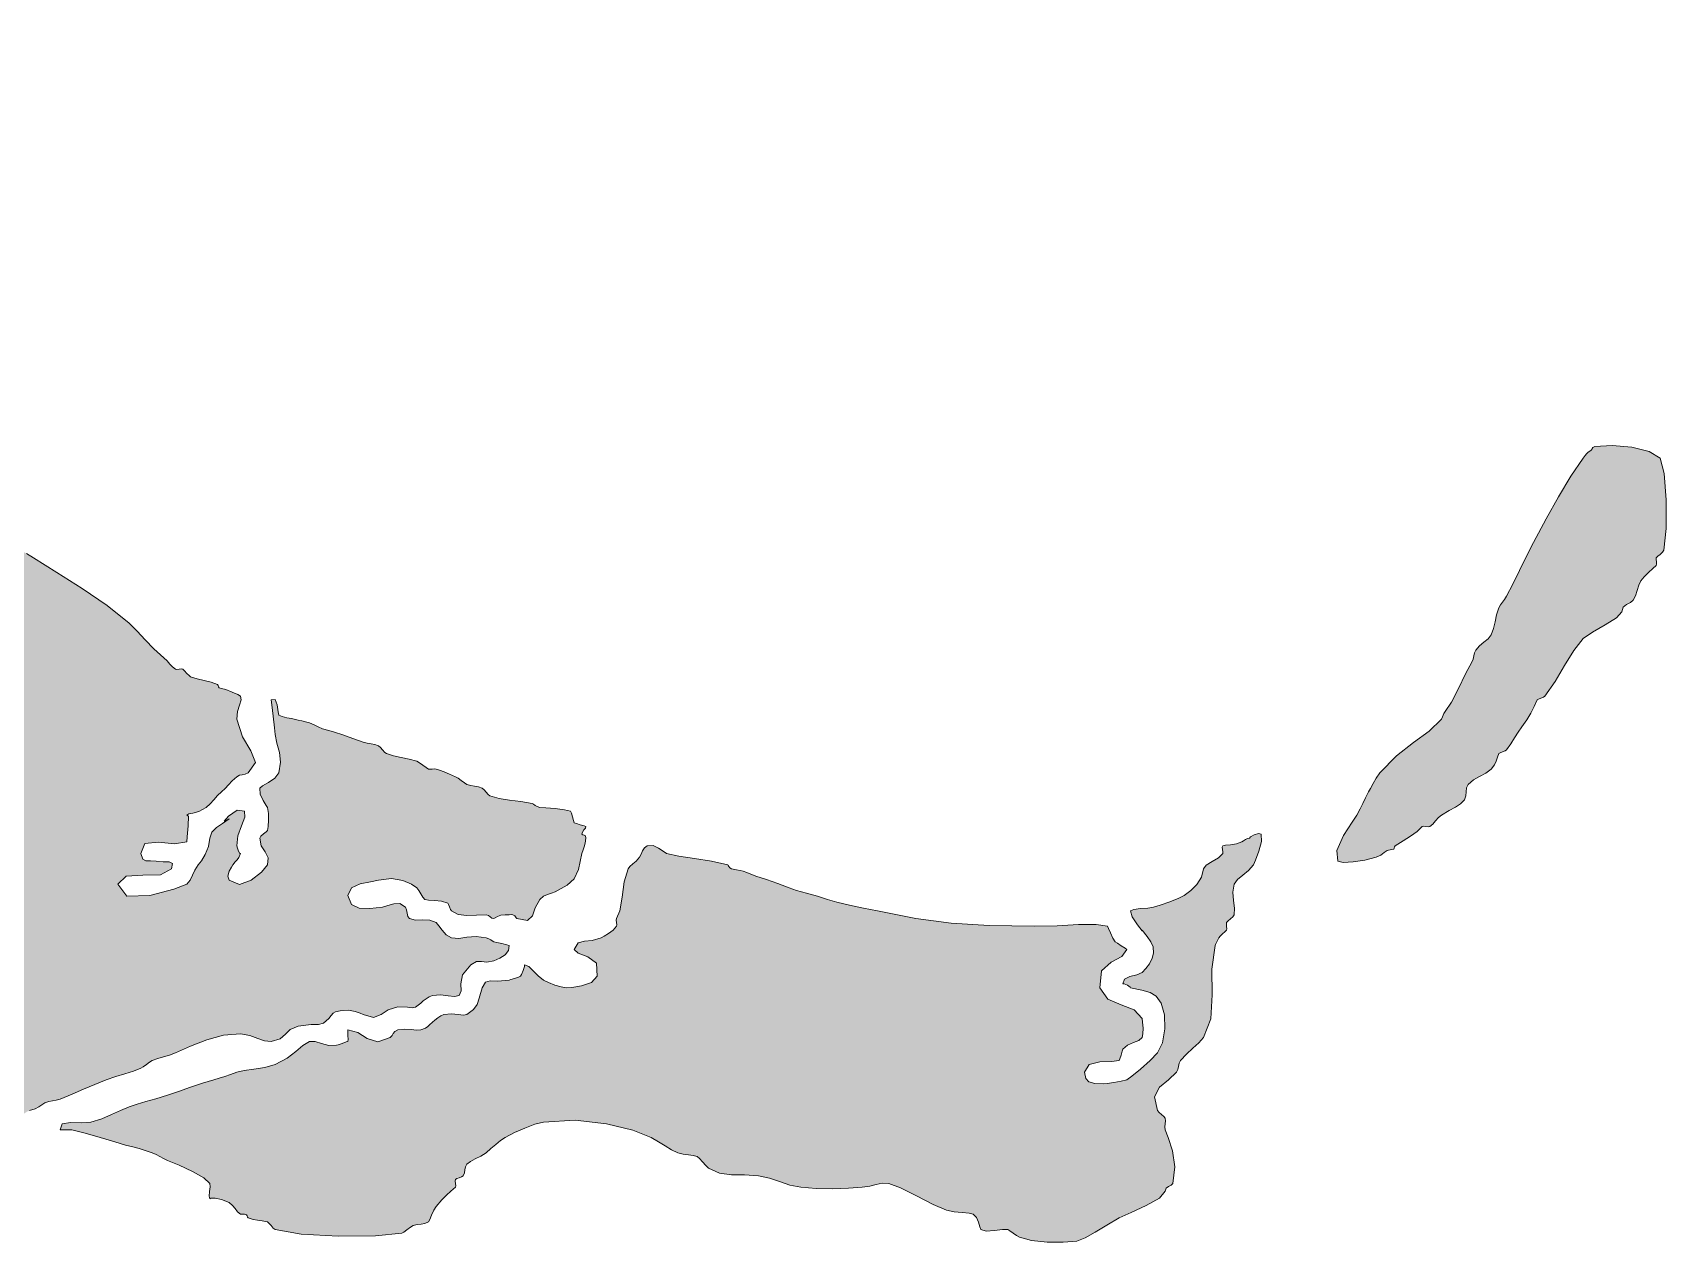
# Model space of a CAD drawing. Header units: inches. Extents: x -600 to 863, y -502 to 873.
# Drawn here: x 718.62 to 763.71, y 312.63 to 346.01 of the extents above; entities that cross this region are included whole.
import ezdxf

# ---------------------------------------------------------------- set-up
doc = ezdxf.new("R2010")
doc.units = ezdxf.units.IN
doc.header["$MEASUREMENT"] = 0
doc.layers.add('Layer 1', color=7, linetype='Continuous')

msp = doc.modelspace()

# ---------------------------------------------------------------- hatches: boundary and pattern name
at = {"layer": 'Layer 1', "true_color": 0xffffff}
for points in [[(680.524, 345.918), (680.698, 345.992), (680.879, 346.011), (681.095, 345.982), (681.372, 345.918), (681.42, 345.894), (681.447, 345.859), (681.464, 345.828), (681.478, 345.812), (681.856, 345.734), (682.128, 345.699), (682.34, 345.667), (682.536, 345.6), (682.559, 345.574), (682.565, 345.541), (682.584, 345.51), (682.643, 345.494), (682.748, 345.453), (682.852, 345.363), (682.956, 345.26), (683.065, 345.177), (683.184, 345.14), (683.326, 345.124), (683.471, 345.107), (683.596, 345.071), (683.694, 344.996), (683.767, 344.902), (683.833, 344.813), (683.913, 344.753), (684.104, 344.711), (684.285, 344.713), (684.466, 344.708), (684.654, 344.647), (684.785, 344.57), (684.97, 344.46), (685.182, 344.338), (685.396, 344.224), (685.814, 344.029), (686.189, 343.854), (686.458, 343.679), (686.56, 343.482), (686.486, 343.317), (686.314, 343.236), (686.106, 343.172), (685.925, 343.059), (685.854, 342.986), (685.714, 342.799), (685.625, 342.556), (685.713, 342.317), (685.94, 342.249), (686.179, 342.383), (686.396, 342.59), (686.56, 342.741), (686.63, 342.756), (686.717, 342.745), (686.804, 342.732), (686.877, 342.741), (686.928, 342.82), (687.056, 343.001), (687.2, 343.184), (687.301, 343.271), (687.432, 343.246), (687.584, 343.166), (687.753, 343.059), (687.937, 342.953), (688.042, 342.919), (688.15, 342.905), (688.257, 342.89), (688.359, 342.848), (688.414, 342.796), (688.451, 342.738), (688.496, 342.683), (688.571, 342.636), (688.743, 342.586), (688.951, 342.543), (689.182, 342.494), (689.419, 342.424), (689.758, 342.276), (690.098, 342.092), (690.441, 341.889), (690.795, 341.683), (690.975, 341.598), (691.171, 341.521), (691.364, 341.447), (691.536, 341.365), (691.566, 341.324), (691.592, 341.256), (691.616, 341.189), (691.643, 341.153), (691.691, 341.146), (691.749, 341.155), (691.806, 341.162), (691.854, 341.153), (691.942, 341.094), (692.018, 341.041), (692.116, 340.991), (692.277, 340.941), (692.669, 340.879), (693.216, 340.817), (693.797, 340.738), (694.289, 340.624), (694.344, 340.585), (694.4, 340.521), (694.454, 340.455), (694.501, 340.412), (694.684, 340.336), (694.902, 340.267), (695.132, 340.19), (695.348, 340.095), (695.403, 340.05), (695.457, 339.988), (695.51, 339.927), (695.56, 339.883), (695.846, 339.713), (696.164, 339.533), (696.498, 339.343), (696.83, 339.142), (696.899, 339.113), (696.986, 339.094), (697.074, 339.071), (697.148, 339.035), (697.178, 338.991), (697.202, 338.926), (697.226, 338.862), (697.254, 338.824), (697.338, 338.788), (697.417, 338.769), (697.494, 338.75), (697.571, 338.718), (697.673, 338.651), (697.742, 338.6), (697.832, 338.555), (697.995, 338.506), (698.082, 338.465), (698.168, 338.399), (698.247, 338.334), (698.312, 338.294), (698.533, 338.25), (698.742, 338.245), (698.948, 338.238), (699.16, 338.188), (699.973, 337.908), (700.889, 337.648), (701.839, 337.394), (702.76, 337.13), (703.719, 336.803), (704.65, 336.464), (705.562, 336.167), (706.466, 335.965), (707.01, 335.906), (707.575, 335.87), (708.142, 335.828), (708.689, 335.753), (708.693, 335.739), (708.719, 335.706), (708.755, 335.67), (708.795, 335.647), (709.234, 335.549), (709.734, 335.446), (710.242, 335.339), (710.701, 335.224), (710.838, 335.19), (710.937, 335.175), (711.05, 335.157), (711.23, 335.118), (711.279, 335.094), (711.305, 335.061), (711.318, 335.029), (711.336, 335.012), (711.521, 334.975), (711.715, 334.958), (711.904, 334.942), (712.077, 334.906), (712.131, 334.867), (712.188, 334.801), (712.243, 334.733), (712.289, 334.694), (712.338, 334.686), (712.394, 334.69), (712.45, 334.697), (712.501, 334.694), (712.848, 334.568), (713.257, 334.373), (713.686, 334.152), (714.089, 333.953), (714.11, 333.932), (714.123, 333.902), (714.145, 333.871), (714.194, 333.848), (714.244, 333.846), (714.303, 333.853), (714.36, 333.857), (714.406, 333.848), (714.513, 333.76), (714.612, 333.642), (714.714, 333.521), (714.83, 333.424), (714.912, 333.387), (714.992, 333.367), (715.071, 333.35), (715.147, 333.318), (715.314, 333.213), (715.501, 333.082), (715.696, 332.937), (715.889, 332.788), (715.994, 332.693), (716.1, 332.581), (716.205, 332.467), (716.312, 332.365), (716.415, 332.279), (716.533, 332.184), (716.646, 332.1), (716.736, 332.047), (716.84, 332.041), (716.938, 332.083), (717.042, 332.134), (717.159, 332.153), (717.312, 332.108), (717.541, 332.014), (717.79, 331.91), (718.007, 331.836), (718.16, 331.789), (718.298, 331.728), (718.448, 331.641), (718.642, 331.518), (719.286, 331.116), (719.984, 330.679), (720.674, 330.21), (721.289, 329.718), (721.51, 329.499), (721.729, 329.261), (721.967, 329.014), (722.242, 328.765), (722.334, 328.677), (722.41, 328.59), (722.48, 328.512), (722.56, 328.447), (722.604, 328.441), (722.669, 328.451), (722.732, 328.458), (722.771, 328.447), (722.812, 328.401), (722.876, 328.333), (722.941, 328.27), (722.982, 328.235), (723.16, 328.178), (723.355, 328.133), (723.55, 328.086), (723.724, 328.023), (723.746, 327.998), (723.753, 327.964), (723.771, 327.934), (723.83, 327.918), (723.952, 327.887), (724.125, 327.819), (724.283, 327.749), (724.359, 327.706), (724.372, 327.599), (724.326, 327.457), (724.271, 327.281), (724.254, 327.071), (724.409, 326.583), (724.646, 326.195), (724.768, 325.875), (724.571, 325.589), (724.489, 325.553), (724.406, 325.537), (724.326, 325.521), (724.254, 325.482), (724.13, 325.367), (724.031, 325.26), (723.938, 325.158), (723.83, 325.06), (723.725, 324.961), (723.623, 324.847), (723.52, 324.733), (723.406, 324.636), (723.206, 324.526), (723.046, 324.479), (722.934, 324.458), (722.877, 324.424), (722.921, 324.395), (722.914, 324.128), (722.888, 323.824), (722.877, 323.683), (722.54, 323.632), (722.093, 323.672), (721.72, 323.638), (721.606, 323.365), (721.662, 323.205), (721.748, 323.16), (721.87, 323.165), (722.03, 323.153), (722.228, 323.135), (722.391, 323.132), (722.479, 323.087), (722.453, 322.941), (722.151, 322.772), (721.664, 322.765), (721.199, 322.739), (720.971, 322.518), (721.22, 322.188), (721.854, 322.204), (722.521, 322.377), (722.877, 322.518), (722.971, 322.628), (723.031, 322.762), (723.095, 322.906), (723.194, 323.048), (723.286, 323.165), (723.387, 323.338), (723.471, 323.552), (723.513, 323.789), (723.568, 323.95), (723.694, 324.077), (723.862, 324.193), (724.042, 324.318), (723.909, 324.251), (724.029, 324.397), (724.262, 324.556), (724.465, 324.529), (724.476, 324.365), (724.39, 324.124), (724.288, 323.848), (724.254, 323.577), (724.271, 323.514), (724.304, 323.431), (724.338, 323.367), (724.359, 323.365), (724.316, 323.248), (724.267, 323.185), (724.21, 323.131), (724.147, 323.048), (724.109, 322.988), (724.048, 322.873), (724.01, 322.74), (724.042, 322.624), (724.326, 322.512), (724.653, 322.627), (724.939, 322.847), (725.101, 323.048), (725.122, 323.243), (725.036, 323.408), (724.93, 323.578), (724.889, 323.789), (724.922, 323.84), (724.992, 323.901), (725.063, 323.96), (725.101, 324), (725.119, 324.109), (725.132, 324.279), (725.128, 324.469), (725.101, 324.636), (725.062, 324.691), (724.98, 324.829), (724.905, 325.003), (724.889, 325.165), (724.967, 325.231), (725.13, 325.321), (725.305, 325.438), (725.418, 325.589), (725.466, 325.882), (725.432, 326.154), (725.363, 326.409), (725.312, 326.647), (725.293, 326.827), (725.256, 327.151), (725.222, 327.462), (725.206, 327.601), (725.314, 327.614), (725.373, 327.464), (725.401, 327.276), (725.418, 327.177), (725.506, 327.141), (725.635, 327.11), (725.762, 327.088), (725.842, 327.071), (725.954, 327.041), (726.053, 327.021), (726.151, 327), (726.266, 326.965), (726.393, 326.911), (726.5, 326.858), (726.622, 326.806), (726.795, 326.753), (726.95, 326.707), (727.18, 326.633), (727.454, 326.538), (727.748, 326.436), (727.857, 326.407), (727.961, 326.391), (728.064, 326.371), (728.171, 326.33), (728.222, 326.287), (728.281, 326.22), (728.338, 326.154), (728.383, 326.118), (728.584, 326.058), (728.795, 326.013), (729.011, 325.969), (729.229, 325.906), (729.301, 325.865), (729.394, 325.799), (729.484, 325.732), (729.548, 325.694), (729.598, 325.688), (729.652, 325.692), (729.707, 325.698), (729.76, 325.694), (729.854, 325.664), (729.978, 325.614), (730.124, 325.552), (730.289, 325.482), (730.362, 325.44), (730.452, 325.376), (730.54, 325.312), (730.606, 325.271), (730.715, 325.237), (730.818, 325.222), (730.922, 325.204), (731.029, 325.165), (731.079, 325.122), (731.14, 325.055), (731.197, 324.989), (731.241, 324.953), (731.497, 324.885), (731.785, 324.838), (732.093, 324.795), (732.406, 324.741), (732.44, 324.724), (732.488, 324.69), (732.548, 324.656), (732.618, 324.636), (732.786, 324.622), (733.045, 324.602), (733.302, 324.571), (733.465, 324.529), (733.492, 324.477), (733.518, 324.378), (733.544, 324.275), (733.571, 324.212), (733.631, 324.187), (733.736, 324.156), (733.839, 324.127), (733.889, 324.106), (733.881, 324.062), (733.838, 324.012), (733.794, 323.956), (733.783, 323.895), (733.804, 323.88), (733.841, 323.869), (733.876, 323.846), (733.889, 323.789), (733.871, 323.647), (733.843, 323.55), (733.811, 323.466), (733.783, 323.365), (733.688, 322.925), (733.571, 322.662), (733.376, 322.486), (733.042, 322.307), (732.94, 322.268), (732.832, 322.232), (732.724, 322.182), (732.618, 322.095), (732.49, 321.86), (732.415, 321.64), (732.283, 321.515), (731.982, 321.565), (731.965, 321.584), (731.95, 321.614), (731.925, 321.646), (731.877, 321.671), (731.826, 321.677), (731.771, 321.674), (731.718, 321.67), (731.665, 321.671), (731.546, 321.664), (731.454, 321.627), (731.389, 321.585), (731.348, 321.565), (731.293, 321.581), (731.249, 321.617), (731.201, 321.653), (731.136, 321.671), (730.869, 321.664), (730.606, 321.655), (730.37, 321.68), (730.183, 321.777), (730.157, 321.82), (730.13, 321.888), (730.103, 321.953), (730.077, 321.988), (729.901, 322.044), (729.71, 322.063), (729.544, 322.072), (729.441, 322.095), (729.387, 322.155), (729.333, 322.246), (729.281, 322.341), (729.229, 322.412), (729.082, 322.519), (728.842, 322.621), (728.529, 322.672), (728.171, 322.624), (727.945, 322.584), (727.659, 322.529), (727.417, 322.416), (727.324, 322.2), (727.417, 321.96), (727.632, 321.856), (727.931, 321.846), (728.277, 321.883), (728.425, 321.925), (728.588, 321.978), (728.754, 321.982), (728.912, 321.883), (728.944, 321.809), (728.957, 321.714), (728.975, 321.625), (729.018, 321.565), (729.189, 321.522), (729.385, 321.529), (729.582, 321.527), (729.76, 321.459), (729.835, 321.37), (729.921, 321.243), (730.031, 321.119), (730.183, 321.036), (730.381, 321.022), (730.606, 321.05), (730.859, 321.07), (731.136, 321.036), (731.214, 321.008), (731.266, 320.979), (731.306, 320.951), (731.348, 320.93), (731.432, 320.909), (731.574, 320.878), (731.709, 320.846), (731.771, 320.824), (731.756, 320.688), (731.663, 320.57), (731.518, 320.473), (731.348, 320.4), (731.159, 320.369), (731.01, 320.383), (730.87, 320.379), (730.712, 320.295), (730.485, 320.015), (730.438, 319.771), (730.448, 319.576), (730.395, 319.447), (730.265, 319.417), (730.085, 319.44), (729.875, 319.467), (729.653, 319.447), (729.561, 319.41), (729.479, 319.355), (729.404, 319.295), (729.336, 319.235), (729.188, 319.126), (729.099, 319.105), (728.97, 319.124), (728.7, 319.13), (728.438, 319.052), (728.24, 318.921), (728.033, 318.841), (727.748, 318.918), (727.662, 318.961), (727.526, 319.008), (727.343, 319.037), (727.112, 319.024), (726.982, 318.994), (726.911, 318.954), (726.861, 318.896), (726.795, 318.812), (726.648, 318.681), (726.515, 318.649), (726.309, 318.646), (725.947, 318.601), (725.732, 318.509), (725.597, 318.378), (725.451, 318.252), (725.206, 318.177), (725.02, 318.194), (724.832, 318.263), (724.62, 318.341), (724.359, 318.389), (723.891, 318.355), (723.425, 318.226), (722.977, 318.045), (722.56, 317.859), (722.396, 317.797), (722.236, 317.749), (722.08, 317.703), (721.924, 317.647), (721.851, 317.605), (721.761, 317.541), (721.673, 317.478), (721.606, 317.436), (721.404, 317.359), (721.169, 317.287), (720.914, 317.21), (720.653, 317.118), (720.34, 316.991), (720.025, 316.859), (719.708, 316.725), (719.383, 316.589), (719.273, 316.557), (719.17, 316.541), (719.066, 316.523), (718.959, 316.482), (718.871, 316.429), (718.796, 316.375), (718.695, 316.322), (718.536, 316.271), (718.453, 316.232), (718.358, 316.169), (718.246, 316.104), (718.112, 316.06), (717.468, 316.006), (716.78, 316.044), (716.124, 316.143), (715.571, 316.271), (715.075, 316.435), (714.769, 316.641), (714.571, 316.979), (714.406, 317.542), (714.326, 317.887), (714.237, 318.409), (714.206, 318.975), (714.301, 319.447), (714.326, 319.469), (714.36, 319.477), (714.391, 319.496), (714.406, 319.554), (714.451, 319.615), (714.562, 319.777), (714.701, 319.96), (714.83, 320.083), (715.012, 320.143), (715.186, 320.152), (715.341, 320.182), (715.465, 320.295), (715.492, 320.55), (715.526, 321.049), (715.609, 321.595), (715.783, 321.988), (715.826, 322.014), (715.894, 322.041), (715.959, 322.069), (715.995, 322.095), (716.027, 322.209), (716.041, 322.349), (716.058, 322.493), (716.101, 322.624), (716.142, 322.674), (716.199, 322.723), (716.262, 322.775), (716.312, 322.836), (716.357, 322.922), (716.405, 323.029), (716.46, 323.146), (716.524, 323.259), (716.577, 323.423), (716.622, 323.704), (716.645, 324.027), (716.63, 324.318), (716.595, 324.447), (716.534, 324.593), (716.469, 324.733), (716.418, 324.848), (716.356, 325.01), (716.307, 325.154), (716.26, 325.278), (716.207, 325.377), (715.903, 325.715), (715.559, 325.963), (715.194, 326.183), (714.83, 326.436), (714.666, 326.535), (714.449, 326.647), (714.238, 326.787), (714.089, 326.965), (714.006, 327.252), (713.955, 327.658), (713.944, 328.088), (713.983, 328.447), (714.02, 328.502), (714.084, 328.559), (714.151, 328.613), (714.194, 328.659), (714.229, 328.726), (714.252, 328.777), (714.273, 328.824), (714.301, 328.871), (714.328, 328.94), (714.348, 329.027), (714.37, 329.114), (714.406, 329.188), (714.448, 329.215), (714.517, 329.243), (714.583, 329.271), (714.618, 329.295), (714.654, 329.426), (714.678, 329.594), (714.698, 329.771), (714.725, 329.93), (714.768, 330.081), (714.811, 330.213), (714.837, 330.336), (714.83, 330.459), (714.592, 330.892), (714.158, 331.151), (713.584, 331.25), (712.924, 331.2), (712.828, 331.186), (712.68, 331.163), (712.521, 331.132), (712.395, 331.095), (712.32, 331.046), (712.25, 330.979), (712.173, 330.918), (712.077, 330.883), (711.512, 330.848), (710.773, 330.854), (710.104, 330.901), (709.748, 330.988), (709.703, 330.998), (709.641, 330.987), (709.579, 330.978), (709.536, 330.988), (709.525, 331.031), (709.535, 331.094), (709.545, 331.156), (709.536, 331.2), (709.325, 331.394), (709.03, 331.56), (708.645, 331.651), (708.159, 331.624), (708.032, 331.578), (707.91, 331.51), (707.78, 331.445), (707.63, 331.412), (706.969, 331.448), (706.349, 331.556), (705.761, 331.617), (705.195, 331.518), (704.843, 331.344), (704.456, 331.148), (703.989, 331.006), (703.395, 330.988), (703.104, 331.056), (702.832, 331.163), (702.576, 331.263), (702.336, 331.307), (702.002, 331.239), (701.674, 331.1), (701.279, 330.985), (700.748, 330.988), (700.657, 331.01), (700.614, 331.034), (700.586, 331.062), (700.536, 331.095), (700.4, 331.151), (700.299, 331.166), (700.184, 331.145), (700.007, 331.095), (699.839, 331.056), (699.626, 331.012), (699.391, 330.957), (699.16, 330.883), (699.07, 330.837), (698.989, 330.779), (698.914, 330.721), (698.842, 330.671), (698.664, 330.574), (698.445, 330.467), (698.213, 330.355), (697.995, 330.247), (697.695, 330.087), (697.403, 329.93), (697.115, 329.8), (696.83, 329.718), (696.188, 329.664), (695.503, 329.695), (694.846, 329.791), (694.289, 329.93), (694.22, 329.969), (694.125, 330.038), (694.033, 330.105), (693.972, 330.142), (693.895, 330.149), (693.812, 330.142), (693.731, 330.133), (693.654, 330.142), (693.612, 330.166), (693.579, 330.201), (693.558, 330.233), (693.548, 330.247), (692.996, 330.321), (692.423, 330.353), (691.855, 330.384), (691.324, 330.459), (691.3, 330.473), (691.237, 330.505), (691.165, 330.541), (691.112, 330.565), (691.02, 330.595), (690.923, 330.616), (690.814, 330.638), (690.689, 330.671), (690.546, 330.723), (690.31, 330.812), (690.052, 330.91), (689.842, 330.988), (689.511, 331.11), (689.229, 331.215), (688.938, 331.312), (688.571, 331.412), (688.4, 331.425), (688.095, 331.419), (687.735, 331.383), (687.407, 331.307), (687.392, 331.289), (687.375, 331.258), (687.348, 331.224), (687.301, 331.2), (687.173, 331.162), (687.042, 331.111), (686.908, 331.052), (686.771, 330.988), (686.73, 330.956), (686.645, 330.897), (686.543, 330.857), (686.454, 330.883), (686.479, 331.033), (686.603, 331.318), (686.758, 331.624), (686.877, 331.836), (687.11, 332.144), (687.315, 332.431), (687.407, 332.791), (687.301, 333.318), (687.233, 333.461), (687.14, 333.607), (687.021, 333.769), (686.877, 333.953), (686.835, 333.98), (686.768, 334.008), (686.701, 334.034), (686.666, 334.059), (686.628, 334.174), (686.59, 334.315), (686.536, 334.462), (686.454, 334.589), (686.174, 334.844), (685.851, 335.059), (685.485, 335.251), (685.077, 335.436), (684.827, 335.543), (684.57, 335.625), (684.249, 335.666), (683.807, 335.647), (683.616, 335.622), (683.375, 335.576), (683.138, 335.513), (682.96, 335.436), (682.936, 335.403), (682.931, 335.371), (682.914, 335.344), (682.854, 335.33), (682.786, 335.295), (682.722, 335.204), (682.669, 335.07), (682.643, 334.906), (682.66, 334.822), (682.702, 334.723), (682.741, 334.636), (682.748, 334.589), (682.604, 334.391), (682.442, 334.085), (682.301, 333.74), (682.219, 333.424), (682.222, 333.181), (682.266, 332.896), (682.313, 332.584), (682.324, 332.259), (682.304, 332.1), (682.255, 331.833), (682.188, 331.567), (682.113, 331.412), (681.946, 331.36), (681.592, 331.291), (681.181, 331.256), (680.842, 331.307), (680.771, 331.397), (680.689, 331.574), (680.604, 331.775), (680.524, 331.941), (680.419, 332.098), (680.323, 332.224), (680.248, 332.34), (680.207, 332.471), (680.194, 332.742), (680.223, 333.073), (680.296, 333.395), (680.419, 333.636), (680.642, 333.789), (680.919, 333.852), (681.21, 333.886), (681.478, 333.953), (681.759, 334.119), (682.043, 334.403), (682.229, 334.807), (682.219, 335.33), (682.18, 335.394), (682.123, 335.403), (682.061, 335.402), (682.007, 335.436), (682, 335.481), (682.01, 335.545), (682.019, 335.606), (682.007, 335.647), (681.933, 335.705), (681.848, 335.755), (681.764, 335.805), (681.689, 335.859), (681.558, 335.978), (681.426, 336.09), (681.294, 336.193), (681.16, 336.282), (680.869, 336.385), (680.502, 336.501), (680.172, 336.719), (679.995, 337.13), (679.97, 337.129), (679.917, 337.153), (679.877, 337.192), (679.89, 337.235), (680.084, 337.373), (680.248, 337.414), (680.418, 337.341), (680.631, 337.13), (680.666, 337.055), (680.68, 336.966), (680.695, 336.879), (680.736, 336.812), (681.049, 336.725), (681.586, 336.688), (682.15, 336.712), (682.536, 336.812), (682.726, 336.977), (682.862, 337.199), (682.941, 337.467), (682.96, 337.765), (682.932, 337.924), (682.865, 338.088), (682.767, 338.25), (682.643, 338.4), (682.589, 338.466), (682.509, 338.572), (682.416, 338.699), (682.324, 338.824), (682.282, 338.892), (682.224, 338.99), (682.163, 339.085), (682.113, 339.142), (681.893, 339.227), (681.666, 339.25), (681.451, 339.272), (681.266, 339.354), (681.217, 339.419), (681.199, 339.495), (681.188, 339.58), (681.16, 339.671), (681.112, 339.744), (681.062, 339.79), (681.008, 339.829), (680.948, 339.883), (680.829, 339.989), (680.69, 340.09), (680.575, 340.166), (680.524, 340.2), (680.499, 340.315), (680.512, 340.458), (680.531, 340.604), (680.524, 340.729), (680.408, 340.971), (680.243, 341.146), (680.061, 341.298), (679.89, 341.471), (679.854, 341.548), (679.838, 341.634), (679.822, 341.717), (679.783, 341.788), (679.738, 341.817), (679.675, 341.841), (679.613, 341.864), (679.571, 341.895), (679.564, 341.939), (679.574, 342.004), (679.582, 342.066), (679.571, 342.106), (679.402, 342.308), (679.397, 342.507), (679.479, 342.77), (679.571, 343.165), (679.602, 343.629), (679.587, 344.04), (679.591, 344.411), (679.678, 344.753), (679.73, 344.766), (679.831, 344.755), (679.935, 344.743), (679.995, 344.753), (680.003, 344.797), (679.993, 344.862), (679.985, 344.926), (679.995, 344.965), (680.076, 344.997), (680.165, 345.01), (680.249, 345.027), (680.312, 345.071), (680.368, 345.175), (680.354, 345.233), (680.319, 345.29), (680.312, 345.388), (680.353, 345.518), (680.407, 345.584), (680.467, 345.632), (680.524, 345.706), (680.528, 345.75), (680.521, 345.817), (680.516, 345.882)], [(761.629, 334.482), (761.651, 334.506), (761.66, 334.537), (761.681, 334.567), (761.735, 334.589), (762.216, 334.618), (762.758, 334.574), (763.238, 334.459), (763.535, 334.271), (763.647, 333.85), (763.708, 333.123), (763.709, 332.334), (763.642, 331.729), (763.605, 331.675), (763.54, 331.617), (763.473, 331.563), (763.43, 331.518), (763.425, 331.472), (763.434, 331.408), (763.44, 331.346), (763.43, 331.307), (763.336, 331.227), (763.217, 331.116), (763.098, 330.995), (763.006, 330.883), (762.951, 330.768), (762.904, 330.624), (762.855, 330.477), (762.794, 330.354), (762.718, 330.293), (762.614, 330.237), (762.521, 330.161), (762.477, 330.035), (762.336, 329.866), (762.021, 329.668), (761.67, 329.469), (761.418, 329.295), (761.155, 328.964), (760.903, 328.549), (760.645, 328.109), (760.359, 327.706), (760.316, 327.681), (760.248, 327.652), (760.183, 327.625), (760.147, 327.601), (760.062, 327.419), (759.967, 327.238), (759.855, 327.053), (759.724, 326.859), (759.624, 326.712), (759.523, 326.555), (759.418, 326.391), (759.3, 326.224), (759.258, 326.197), (759.189, 326.17), (759.124, 326.143), (759.088, 326.118), (759.049, 326.017), (759.014, 325.915), (758.963, 325.811), (758.877, 325.694), (758.729, 325.578), (758.557, 325.488), (758.386, 325.396), (758.241, 325.271), (758.197, 325.174), (758.185, 325.063), (758.174, 324.951), (758.136, 324.848), (758.029, 324.73), (757.89, 324.643), (757.714, 324.552), (757.5, 324.424), (757.419, 324.353), (757.341, 324.264), (757.264, 324.175), (757.183, 324.106), (757.137, 324.101), (757.072, 324.11), (757.01, 324.117), (756.971, 324.106), (756.828, 323.968), (756.65, 323.84), (756.447, 323.713), (756.229, 323.577), (756.205, 323.546), (756.2, 323.512), (756.184, 323.485), (756.124, 323.471), (756.008, 323.443), (755.919, 323.386), (755.826, 323.318), (755.7, 323.259), (755.391, 323.181), (755.064, 323.13), (754.79, 323.118), (754.642, 323.153), (754.611, 323.45), (754.796, 323.858), (755.036, 324.231), (755.171, 324.424), (755.259, 324.593), (755.331, 324.746), (755.402, 324.896), (755.488, 325.06), (755.544, 325.161), (755.615, 325.295), (755.703, 325.443), (755.806, 325.589), (756.266, 326.061), (756.735, 326.424), (757.164, 326.74), (757.5, 327.071), (757.536, 327.133), (757.552, 327.183), (757.568, 327.23), (757.605, 327.282), (757.777, 327.537), (757.974, 327.917), (758.171, 328.324), (758.348, 328.659), (758.375, 328.729), (758.395, 328.813), (758.417, 328.899), (758.453, 328.977), (758.554, 329.09), (758.674, 329.19), (758.79, 329.29), (758.877, 329.4), (758.942, 329.571), (758.984, 329.757), (759.024, 329.949), (759.088, 330.142), (759.136, 330.227), (759.189, 330.301), (759.246, 330.374), (759.3, 330.459), (759.471, 330.793), (759.654, 331.171), (759.846, 331.563), (760.041, 331.941), (760.395, 332.594), (760.735, 333.207), (761.073, 333.771), (761.418, 334.271), (761.466, 334.34), (761.505, 334.394), (761.553, 334.438)], [(752.206, 323.789), (752.229, 323.82), (752.331, 323.877), (752.449, 323.916), (752.523, 323.895), (752.534, 323.69), (752.467, 323.424), (752.375, 323.181), (752.312, 323.048), (752.177, 322.892), (752.019, 322.761), (751.874, 322.642), (751.782, 322.518), (751.742, 322.299), (751.76, 322.068), (751.787, 321.851), (751.782, 321.671), (751.746, 321.616), (751.682, 321.559), (751.614, 321.505), (751.57, 321.459), (751.566, 321.413), (751.574, 321.349), (751.581, 321.286), (751.57, 321.247), (751.523, 321.206), (751.457, 321.144), (751.394, 321.08), (751.359, 321.036), (751.331, 320.979), (751.297, 320.911), (751.267, 320.852), (751.253, 320.824), (751.166, 320.174), (751.171, 319.467), (751.139, 318.804), (750.936, 318.283), (750.806, 318.143), (750.641, 317.989), (750.466, 317.823), (750.3, 317.647), (750.263, 317.574), (750.244, 317.488), (750.228, 317.402), (750.194, 317.33), (749.966, 317.119), (749.722, 316.915), (749.58, 316.653), (749.665, 316.271), (749.708, 316.221), (749.775, 316.161), (749.84, 316.104), (749.877, 316.06), (749.888, 315.984), (749.879, 315.901), (749.869, 315.818), (749.877, 315.741), (749.959, 315.525), (750.077, 315.163), (750.147, 314.72), (750.088, 314.26), (750.043, 314.211), (749.972, 314.177), (749.905, 314.131), (749.877, 314.048), (749.722, 313.854), (749.357, 313.649), (748.935, 313.458), (748.606, 313.307), (748.267, 313.11), (747.947, 312.914), (747.667, 312.756), (747.441, 312.671), (747.062, 312.635), (746.622, 312.642), (746.193, 312.689), (745.854, 312.777), (745.775, 312.822), (745.682, 312.891), (745.594, 312.955), (745.535, 312.988), (745.385, 312.985), (745.163, 312.957), (744.941, 312.944), (744.794, 312.988), (744.761, 313.066), (744.727, 313.191), (744.674, 313.32), (744.583, 313.412), (744.465, 313.438), (744.273, 313.453), (744.052, 313.476), (743.842, 313.519), (743.475, 313.677), (743.016, 313.915), (742.572, 314.141), (742.253, 314.26), (742.071, 314.265), (741.902, 314.232), (741.724, 314.188), (741.512, 314.153), (741.134, 314.128), (740.697, 314.115), (740.244, 314.122), (739.818, 314.153), (739.517, 314.216), (739.235, 314.311), (738.954, 314.405), (738.653, 314.471), (738.271, 314.493), (737.909, 314.499), (737.576, 314.544), (737.277, 314.683), (737.201, 314.754), (737.112, 314.851), (737.026, 314.943), (736.959, 315), (736.853, 315.034), (736.722, 315.051), (736.576, 315.068), (736.43, 315.106), (736.253, 315.189), (736.08, 315.294), (735.897, 315.41), (735.688, 315.53), (735.188, 315.726), (734.456, 315.903), (733.599, 316.001), (732.724, 315.953), (732.484, 315.892), (732.204, 315.788), (731.919, 315.661), (731.665, 315.53), (731.533, 315.442), (731.403, 315.334), (731.271, 315.219), (731.136, 315.106), (730.989, 315.013), (730.838, 314.934), (730.703, 314.861), (730.606, 314.789), (730.566, 314.717), (730.552, 314.636), (730.537, 314.551), (730.5, 314.471), (730.456, 314.439), (730.393, 314.417), (730.33, 314.395), (730.289, 314.365), (730.282, 314.32), (730.292, 314.256), (730.3, 314.193), (730.289, 314.153), (730.164, 314.047), (730.047, 313.937), (729.918, 313.803), (729.76, 313.624), (729.695, 313.521), (729.634, 313.385), (729.582, 313.262), (729.548, 313.2), (729.449, 313.155), (729.345, 313.137), (729.235, 313.123), (729.124, 313.095), (729.047, 313.05), (728.951, 312.98), (728.863, 312.915), (728.807, 312.883), (728.08, 312.812), (727.058, 312.805), (726.036, 312.863), (725.312, 312.988), (725.262, 313.027), (725.201, 313.097), (725.144, 313.165), (725.101, 313.2), (724.96, 313.23), (724.831, 313.243), (724.704, 313.261), (724.571, 313.307), (724.549, 313.332), (724.542, 313.366), (724.523, 313.396), (724.465, 313.412), (724.441, 313.411), (724.411, 313.409), (724.382, 313.408), (724.359, 313.412), (724.275, 313.479), (724.209, 313.564), (724.138, 313.655), (724.042, 313.729), (723.838, 313.812), (723.661, 313.849), (723.541, 313.853), (723.513, 313.836), (723.491, 313.912), (723.502, 314.037), (723.517, 314.168), (723.513, 314.26), (723.35, 314.412), (723.032, 314.588), (722.664, 314.759), (722.348, 314.895), (722.235, 314.948), (722.13, 315.006), (722.027, 315.062), (721.924, 315.106), (721.731, 315.172), (721.562, 315.22), (721.389, 315.265), (721.183, 315.318), (720.887, 315.405), (720.489, 315.525), (720.067, 315.647), (719.7, 315.741), (719.641, 315.742), (719.533, 315.738), (719.43, 315.736), (719.383, 315.741), (719.439, 315.905), (719.663, 315.945), (719.957, 315.936), (720.23, 315.953), (720.533, 316.046), (720.801, 316.159), (721.048, 316.274), (721.289, 316.377), (721.508, 316.45), (721.749, 316.52), (722.024, 316.598), (722.348, 316.694), (722.651, 316.798), (722.977, 316.914), (723.305, 317.026), (723.618, 317.118), (723.773, 317.16), (723.928, 317.209), (724.086, 317.265), (724.254, 317.33), (724.458, 317.379), (724.729, 317.414), (725.027, 317.461), (725.312, 317.542), (725.645, 317.717), (725.887, 317.904), (726.08, 318.069), (726.266, 318.177), (726.418, 318.177), (726.598, 318.12), (726.796, 318.066), (727.006, 318.071), (727.05, 318.087), (727.161, 318.125), (727.273, 318.162), (727.324, 318.177), (727.327, 318.235), (727.324, 318.343), (727.321, 318.447), (727.324, 318.494), (727.594, 318.421), (727.857, 318.262), (728.145, 318.165), (728.488, 318.283), (728.541, 318.34), (728.575, 318.4), (728.619, 318.456), (728.7, 318.494), (728.894, 318.516), (729.068, 318.503), (729.219, 318.485), (729.336, 318.494), (729.46, 318.543), (729.526, 318.585), (729.576, 318.635), (729.653, 318.706), (729.724, 318.766), (729.801, 318.828), (729.884, 318.882), (729.971, 318.918), (730.179, 318.942), (730.363, 318.925), (730.511, 318.904), (730.606, 318.918), (730.791, 319.062), (730.887, 319.193), (730.948, 319.373), (731.029, 319.659), (731.117, 319.815), (731.25, 319.847), (731.458, 319.837), (731.771, 319.871), (731.822, 319.886), (731.924, 319.916), (732.028, 319.95), (732.089, 319.977), (732.111, 320.026), (732.16, 320.135), (732.199, 320.244), (732.194, 320.295), (732.313, 320.244), (732.438, 320.128), (732.572, 319.989), (732.724, 319.871), (732.861, 319.802), (733.03, 319.734), (733.205, 319.683), (733.359, 319.659), (733.506, 319.667), (733.772, 319.708), (734.045, 319.804), (734.206, 319.977), (734.183, 320.337), (733.943, 320.516), (733.677, 320.609), (733.571, 320.718), (733.68, 320.899), (733.85, 320.945), (734.066, 320.958), (734.312, 321.036), (734.397, 321.085), (734.517, 321.16), (734.64, 321.252), (734.735, 321.354), (734.742, 321.398), (734.732, 321.463), (734.725, 321.525), (734.735, 321.565), (734.828, 321.781), (734.889, 322.156), (734.951, 322.58), (735.054, 322.941), (735.105, 323.008), (735.186, 323.076), (735.28, 323.156), (735.371, 323.259), (735.416, 323.346), (735.454, 323.439), (735.504, 323.523), (735.583, 323.577), (735.75, 323.581), (735.896, 323.512), (736.02, 323.423), (736.112, 323.365), (736.458, 323.286), (736.889, 323.222), (737.356, 323.149), (737.807, 323.048), (737.818, 323.032), (737.838, 323), (737.867, 322.965), (737.912, 322.941), (738.046, 322.911), (738.146, 322.893), (738.234, 322.871), (738.336, 322.836), (738.581, 322.742), (738.872, 322.641), (739.186, 322.531), (739.5, 322.412), (739.707, 322.346), (739.98, 322.272), (740.279, 322.189), (740.559, 322.095), (740.816, 322.016), (741.164, 321.936), (741.553, 321.856), (741.936, 321.777), (742.994, 321.569), (743.972, 321.439), (745.017, 321.372), (746.276, 321.354), (746.895, 321.371), (747.483, 321.4), (747.972, 321.406), (748.288, 321.354), (748.312, 321.298), (748.367, 321.171), (748.437, 321.029), (748.5, 320.93), (748.559, 320.887), (748.667, 320.814), (748.771, 320.747), (748.818, 320.718), (748.684, 320.519), (748.385, 320.369), (748.117, 320.129), (748.076, 319.659), (748.295, 319.34), (748.66, 319.184), (749.024, 319.054), (749.241, 318.812), (749.256, 318.705), (749.266, 318.543), (749.262, 318.384), (749.241, 318.283), (749.147, 318.206), (749, 318.144), (748.841, 318.07), (748.712, 317.965), (748.69, 317.907), (748.659, 317.802), (748.628, 317.698), (748.606, 317.647), (748.395, 317.621), (748.071, 317.614), (747.777, 317.544), (747.653, 317.33), (747.684, 317.155), (747.773, 317.061), (747.936, 317.021), (748.183, 317.012), (748.281, 317.021), (748.464, 317.046), (748.665, 317.08), (748.818, 317.118), (748.962, 317.215), (749.201, 317.414), (749.461, 317.65), (749.665, 317.859), (749.802, 318.139), (749.867, 318.521), (749.858, 318.916), (749.771, 319.235), (749.633, 319.431), (749.465, 319.529), (749.238, 319.588), (748.924, 319.659), (748.914, 319.678), (748.835, 319.729), (748.747, 319.771), (748.712, 319.766), (748.753, 319.895), (748.906, 319.967), (749.094, 320.018), (749.241, 320.083), (749.343, 320.187), (749.441, 320.322), (749.52, 320.471), (749.559, 320.612), (749.55, 320.79), (749.484, 320.93), (749.377, 321.069), (749.241, 321.247), (749.241, 321.229), (749.111, 321.393), (748.967, 321.615), (748.924, 321.777), (749.016, 321.816), (749.196, 321.841), (749.399, 321.859), (749.559, 321.883), (749.736, 321.939), (750.002, 322.033), (750.257, 322.131), (750.406, 322.2), (750.588, 322.34), (750.754, 322.511), (750.88, 322.712), (750.936, 322.941), (751.01, 323.042), (751.173, 323.14), (751.35, 323.244), (751.465, 323.365), (751.468, 323.409), (751.461, 323.477), (751.455, 323.541), (751.465, 323.577), (751.539, 323.592), (751.68, 323.606), (751.846, 323.633), (751.994, 323.683), (752.04, 323.713), (752.091, 323.75), (752.146, 323.779)]]:
    msp.add_hatch(color=7, dxfattribs=at).paths.add_polyline_path(points)

# ---------------------------------------------------------------- linework, layer by layer
at = {"layer": 'Layer 1', "lineweight": 0}
for points in [[(761.629, 334.482), (761.651, 334.506), (761.66, 334.537), (761.681, 334.567), (761.735, 334.589), (762.216, 334.618), (762.758, 334.574), (763.238, 334.459), (763.535, 334.271), (763.647, 333.85), (763.708, 333.123), (763.709, 332.334), (763.642, 331.729), (763.605, 331.675), (763.54, 331.617), (763.473, 331.563), (763.43, 331.518), (763.425, 331.472), (763.434, 331.408), (763.44, 331.346), (763.43, 331.307), (763.336, 331.227), (763.217, 331.116), (763.098, 330.995), (763.006, 330.883), (762.951, 330.768), (762.904, 330.624), (762.855, 330.477), (762.794, 330.354), (762.718, 330.293), (762.614, 330.237), (762.521, 330.161), (762.477, 330.035), (762.336, 329.866), (762.021, 329.668), (761.67, 329.469), (761.418, 329.295), (761.155, 328.964), (760.903, 328.549), (760.645, 328.109), (760.359, 327.706), (760.316, 327.681), (760.248, 327.652), (760.183, 327.625), (760.147, 327.601), (760.062, 327.419), (759.967, 327.238), (759.855, 327.053), (759.724, 326.859), (759.624, 326.712), (759.523, 326.555), (759.418, 326.391), (759.3, 326.224), (759.258, 326.197), (759.189, 326.17), (759.124, 326.143), (759.088, 326.118), (759.049, 326.017), (759.014, 325.915), (758.963, 325.811), (758.877, 325.694), (758.729, 325.578), (758.557, 325.488), (758.386, 325.396), (758.241, 325.271), (758.197, 325.174), (758.185, 325.063), (758.174, 324.951), (758.136, 324.848), (758.029, 324.73), (757.89, 324.643), (757.714, 324.552), (757.5, 324.424), (757.419, 324.353), (757.341, 324.264), (757.264, 324.175), (757.183, 324.106), (757.137, 324.101), (757.072, 324.11), (757.01, 324.117), (756.971, 324.106), (756.828, 323.968), (756.65, 323.84), (756.447, 323.713), (756.229, 323.577), (756.205, 323.546), (756.2, 323.512), (756.184, 323.485), (756.124, 323.471), (756.008, 323.443), (755.919, 323.386), (755.826, 323.318), (755.7, 323.259), (755.391, 323.181), (755.064, 323.13), (754.79, 323.118), (754.642, 323.153), (754.611, 323.45), (754.796, 323.858), (755.036, 324.231), (755.171, 324.424), (755.259, 324.593), (755.331, 324.746), (755.402, 324.896), (755.488, 325.06), (755.544, 325.161), (755.615, 325.295), (755.703, 325.443), (755.806, 325.589), (756.266, 326.061), (756.735, 326.424), (757.164, 326.74), (757.5, 327.071), (757.536, 327.133), (757.552, 327.183), (757.568, 327.23), (757.605, 327.282), (757.777, 327.537), (757.974, 327.917), (758.171, 328.324), (758.348, 328.659), (758.375, 328.729), (758.395, 328.813), (758.417, 328.899), (758.453, 328.977), (758.554, 329.09), (758.674, 329.19), (758.79, 329.29), (758.877, 329.4), (758.942, 329.571), (758.984, 329.757), (759.024, 329.949), (759.088, 330.142), (759.136, 330.227), (759.189, 330.301), (759.246, 330.374), (759.3, 330.459), (759.471, 330.793), (759.654, 331.171), (759.846, 331.563), (760.041, 331.941), (760.395, 332.594), (760.735, 333.207), (761.073, 333.771), (761.418, 334.271), (761.466, 334.34), (761.505, 334.394), (761.553, 334.438), (761.629, 334.482), (761.629, 334.482)], [(718.448, 331.641), (718.642, 331.518), (719.286, 331.116), (719.984, 330.679), (720.674, 330.21), (721.289, 329.718), (721.51, 329.499), (721.729, 329.261), (721.967, 329.014), (722.242, 328.765), (722.334, 328.677), (722.41, 328.59), (722.48, 328.512), (722.56, 328.447), (722.604, 328.441), (722.669, 328.451), (722.732, 328.458), (722.771, 328.447), (722.812, 328.401), (722.876, 328.333), (722.941, 328.27), (722.982, 328.235), (723.16, 328.178), (723.355, 328.133), (723.55, 328.086), (723.724, 328.023), (723.746, 327.998), (723.753, 327.964), (723.771, 327.934), (723.83, 327.918), (723.952, 327.887), (724.125, 327.819), (724.283, 327.749), (724.359, 327.706), (724.372, 327.599), (724.326, 327.457), (724.271, 327.281), (724.254, 327.071), (724.409, 326.583), (724.646, 326.195), (724.768, 325.875), (724.571, 325.589), (724.489, 325.553), (724.406, 325.537), (724.326, 325.521), (724.254, 325.482), (724.13, 325.367), (724.031, 325.26), (723.938, 325.158), (723.83, 325.06), (723.725, 324.961), (723.623, 324.847), (723.52, 324.733), (723.406, 324.636), (723.206, 324.526), (723.046, 324.479), (722.934, 324.458), (722.877, 324.424), (722.921, 324.395), (722.914, 324.128), (722.888, 323.824), (722.877, 323.683), (722.54, 323.632), (722.093, 323.672), (721.72, 323.638), (721.606, 323.365), (721.662, 323.205), (721.748, 323.16), (721.87, 323.165), (722.03, 323.153), (722.228, 323.135), (722.391, 323.132), (722.479, 323.087), (722.453, 322.941), (722.151, 322.772), (721.664, 322.765), (721.199, 322.739), (720.971, 322.518), (721.22, 322.188), (721.854, 322.204), (722.521, 322.377), (722.877, 322.518), (722.971, 322.628), (723.031, 322.762), (723.095, 322.906), (723.194, 323.048), (723.286, 323.165), (723.387, 323.338), (723.471, 323.552), (723.513, 323.789), (723.568, 323.95), (723.694, 324.077), (723.862, 324.193), (724.042, 324.318), (723.909, 324.251), (724.029, 324.397), (724.262, 324.556), (724.465, 324.529), (724.476, 324.365), (724.39, 324.124), (724.288, 323.848), (724.254, 323.577), (724.271, 323.514), (724.304, 323.431), (724.338, 323.367), (724.359, 323.365), (724.316, 323.248), (724.267, 323.185), (724.21, 323.131), (724.147, 323.048), (724.109, 322.988), (724.048, 322.873), (724.01, 322.74), (724.042, 322.624), (724.326, 322.512), (724.653, 322.627), (724.939, 322.847), (725.101, 323.048), (725.122, 323.243), (725.036, 323.408), (724.93, 323.578), (724.889, 323.789), (724.922, 323.84), (724.992, 323.901), (725.063, 323.96), (725.101, 324), (725.119, 324.109), (725.132, 324.279), (725.128, 324.469), (725.101, 324.636), (725.062, 324.691), (724.98, 324.829), (724.905, 325.003), (724.889, 325.165), (724.967, 325.231), (725.13, 325.321), (725.305, 325.438), (725.418, 325.589), (725.466, 325.882), (725.432, 326.154), (725.363, 326.409), (725.312, 326.647), (725.293, 326.827), (725.256, 327.151), (725.222, 327.462), (725.206, 327.601), (725.314, 327.614), (725.373, 327.464), (725.401, 327.276), (725.418, 327.177), (725.506, 327.141), (725.635, 327.11), (725.762, 327.088), (725.842, 327.071), (725.954, 327.041), (726.053, 327.021), (726.151, 327), (726.266, 326.965), (726.393, 326.911), (726.5, 326.858), (726.622, 326.806), (726.795, 326.753), (726.95, 326.707), (727.18, 326.633), (727.454, 326.538), (727.748, 326.436), (727.857, 326.407), (727.961, 326.391), (728.064, 326.371), (728.171, 326.33), (728.222, 326.287), (728.281, 326.22), (728.338, 326.154), (728.383, 326.118), (728.584, 326.058), (728.795, 326.013), (729.011, 325.969), (729.229, 325.906), (729.301, 325.865), (729.394, 325.799), (729.484, 325.732), (729.548, 325.694), (729.598, 325.688), (729.652, 325.692), (729.707, 325.698), (729.76, 325.694), (729.854, 325.664), (729.978, 325.614), (730.124, 325.552), (730.289, 325.482), (730.362, 325.44), (730.452, 325.376), (730.54, 325.312), (730.606, 325.271), (730.715, 325.237), (730.818, 325.222), (730.922, 325.204), (731.029, 325.165), (731.079, 325.122), (731.14, 325.055), (731.197, 324.989), (731.241, 324.953), (731.497, 324.885), (731.785, 324.838), (732.093, 324.795), (732.406, 324.741), (732.44, 324.724), (732.488, 324.69), (732.548, 324.656), (732.618, 324.636), (732.786, 324.622), (733.045, 324.602), (733.302, 324.571), (733.465, 324.529), (733.492, 324.477), (733.518, 324.378), (733.544, 324.275), (733.571, 324.212), (733.631, 324.187), (733.736, 324.156), (733.839, 324.127), (733.889, 324.106), (733.881, 324.062), (733.838, 324.012), (733.794, 323.956), (733.783, 323.895), (733.804, 323.88), (733.841, 323.869), (733.876, 323.846), (733.889, 323.789), (733.871, 323.647), (733.843, 323.55), (733.811, 323.466), (733.783, 323.365), (733.688, 322.925), (733.571, 322.662), (733.376, 322.486), (733.042, 322.307), (732.94, 322.268), (732.832, 322.232), (732.724, 322.182), (732.618, 322.095), (732.49, 321.86), (732.415, 321.64), (732.283, 321.515), (731.982, 321.565), (731.965, 321.584), (731.95, 321.614), (731.925, 321.646), (731.877, 321.671), (731.826, 321.677), (731.771, 321.674), (731.718, 321.67), (731.665, 321.671), (731.546, 321.664), (731.454, 321.627), (731.389, 321.585), (731.348, 321.565), (731.293, 321.581), (731.249, 321.617), (731.201, 321.653), (731.136, 321.671), (730.869, 321.664), (730.606, 321.655), (730.37, 321.68), (730.183, 321.777), (730.157, 321.82), (730.13, 321.888), (730.103, 321.953), (730.077, 321.988), (729.901, 322.044), (729.71, 322.063), (729.544, 322.072), (729.441, 322.095), (729.387, 322.155), (729.333, 322.246), (729.281, 322.341), (729.229, 322.412), (729.082, 322.519), (728.842, 322.621), (728.529, 322.672), (728.171, 322.624), (727.945, 322.584), (727.659, 322.529), (727.417, 322.416), (727.324, 322.2), (727.417, 321.96), (727.632, 321.856), (727.931, 321.846), (728.277, 321.883), (728.425, 321.925), (728.588, 321.978), (728.754, 321.982), (728.912, 321.883), (728.944, 321.809), (728.957, 321.714), (728.975, 321.625), (729.018, 321.565), (729.189, 321.522), (729.385, 321.529), (729.582, 321.527), (729.76, 321.459), (729.835, 321.37), (729.921, 321.243), (730.031, 321.119), (730.183, 321.036), (730.381, 321.022), (730.606, 321.05), (730.859, 321.07), (731.136, 321.036), (731.214, 321.008), (731.266, 320.979), (731.306, 320.951), (731.348, 320.93), (731.432, 320.909), (731.574, 320.878), (731.709, 320.846), (731.771, 320.824), (731.756, 320.688), (731.663, 320.57), (731.518, 320.473), (731.348, 320.4), (731.159, 320.369), (731.01, 320.383), (730.87, 320.379), (730.712, 320.295), (730.485, 320.015), (730.438, 319.771), (730.448, 319.576), (730.395, 319.447), (730.265, 319.417), (730.085, 319.44), (729.875, 319.467), (729.653, 319.447), (729.561, 319.41), (729.479, 319.355), (729.404, 319.295), (729.336, 319.235), (729.188, 319.126), (729.099, 319.105), (728.97, 319.124), (728.7, 319.13), (728.438, 319.052), (728.24, 318.921), (728.033, 318.841), (727.748, 318.918), (727.662, 318.961), (727.526, 319.008), (727.343, 319.037), (727.112, 319.024), (726.982, 318.994), (726.911, 318.954), (726.861, 318.896), (726.795, 318.812), (726.648, 318.681), (726.515, 318.649), (726.309, 318.646), (725.947, 318.601), (725.732, 318.509), (725.597, 318.378), (725.451, 318.252), (725.206, 318.177), (725.02, 318.194), (724.832, 318.263), (724.62, 318.341), (724.359, 318.389), (723.891, 318.355), (723.425, 318.226), (722.977, 318.045), (722.56, 317.859), (722.396, 317.797), (722.236, 317.749), (722.08, 317.703), (721.924, 317.647), (721.851, 317.605), (721.761, 317.541), (721.673, 317.478), (721.606, 317.436), (721.404, 317.359), (721.169, 317.287), (720.914, 317.21), (720.653, 317.118), (720.34, 316.991), (720.025, 316.859), (719.708, 316.725), (719.383, 316.589), (719.273, 316.557), (719.17, 316.541), (719.066, 316.523), (718.959, 316.482), (718.871, 316.429), (718.796, 316.375), (718.695, 316.322), (718.536, 316.271)], [(752.206, 323.789), (752.229, 323.82), (752.331, 323.877), (752.449, 323.916), (752.523, 323.895), (752.534, 323.69), (752.467, 323.424), (752.375, 323.181), (752.312, 323.048), (752.177, 322.892), (752.019, 322.761), (751.874, 322.642), (751.782, 322.518), (751.742, 322.299), (751.76, 322.068), (751.787, 321.851), (751.782, 321.671), (751.746, 321.616), (751.682, 321.559), (751.614, 321.505), (751.57, 321.459), (751.566, 321.413), (751.574, 321.349), (751.581, 321.286), (751.57, 321.247), (751.523, 321.206), (751.457, 321.144), (751.394, 321.08), (751.359, 321.036), (751.331, 320.979), (751.297, 320.911), (751.267, 320.852), (751.253, 320.824), (751.166, 320.174), (751.171, 319.467), (751.139, 318.804), (750.936, 318.283), (750.806, 318.143), (750.641, 317.989), (750.466, 317.823), (750.3, 317.647), (750.263, 317.574), (750.244, 317.488), (750.228, 317.402), (750.194, 317.33), (749.966, 317.119), (749.722, 316.915), (749.58, 316.653), (749.665, 316.271), (749.708, 316.221), (749.775, 316.161), (749.84, 316.104), (749.877, 316.06), (749.888, 315.984), (749.879, 315.901), (749.869, 315.818), (749.877, 315.741), (749.959, 315.525), (750.077, 315.163), (750.147, 314.72), (750.088, 314.26), (750.043, 314.211), (749.972, 314.177), (749.905, 314.131), (749.877, 314.048), (749.722, 313.854), (749.357, 313.649), (748.935, 313.458), (748.606, 313.307), (748.267, 313.11), (747.947, 312.914), (747.667, 312.756), (747.441, 312.671), (747.062, 312.635), (746.622, 312.642), (746.193, 312.689), (745.854, 312.777), (745.775, 312.822), (745.682, 312.891), (745.594, 312.955), (745.535, 312.988), (745.385, 312.985), (745.163, 312.957), (744.941, 312.944), (744.794, 312.988), (744.761, 313.066), (744.727, 313.191), (744.674, 313.32), (744.583, 313.412), (744.465, 313.438), (744.273, 313.453), (744.052, 313.476), (743.842, 313.519), (743.475, 313.677), (743.016, 313.915), (742.572, 314.141), (742.253, 314.26), (742.071, 314.265), (741.902, 314.232), (741.724, 314.188), (741.512, 314.153), (741.134, 314.128), (740.697, 314.115), (740.244, 314.122), (739.818, 314.153), (739.517, 314.216), (739.235, 314.311), (738.954, 314.405), (738.653, 314.471), (738.271, 314.493), (737.909, 314.499), (737.576, 314.544), (737.277, 314.683), (737.201, 314.754), (737.112, 314.851), (737.026, 314.943), (736.959, 315), (736.853, 315.034), (736.722, 315.051), (736.576, 315.068), (736.43, 315.106), (736.253, 315.189), (736.08, 315.294), (735.897, 315.41), (735.688, 315.53), (735.188, 315.726), (734.456, 315.903), (733.599, 316.001), (732.724, 315.953), (732.484, 315.892), (732.204, 315.788), (731.919, 315.661), (731.665, 315.53), (731.533, 315.442), (731.403, 315.334), (731.271, 315.219), (731.136, 315.106), (730.989, 315.013), (730.838, 314.934), (730.703, 314.861), (730.606, 314.789), (730.566, 314.717), (730.552, 314.636), (730.537, 314.551), (730.5, 314.471), (730.456, 314.439), (730.393, 314.417), (730.33, 314.395), (730.289, 314.365), (730.282, 314.32), (730.292, 314.256), (730.3, 314.193), (730.289, 314.153), (730.164, 314.047), (730.047, 313.937), (729.918, 313.803), (729.76, 313.624), (729.695, 313.521), (729.634, 313.385), (729.582, 313.262), (729.548, 313.2), (729.449, 313.155), (729.345, 313.137), (729.235, 313.123), (729.124, 313.095), (729.047, 313.05), (728.951, 312.98), (728.863, 312.915), (728.807, 312.883), (728.08, 312.812), (727.058, 312.805), (726.036, 312.863), (725.312, 312.988), (725.262, 313.027), (725.201, 313.097), (725.144, 313.165), (725.101, 313.2), (724.96, 313.23), (724.831, 313.243), (724.704, 313.261), (724.571, 313.307), (724.549, 313.332), (724.542, 313.366), (724.523, 313.396), (724.465, 313.412), (724.441, 313.411), (724.411, 313.409), (724.382, 313.408), (724.359, 313.412), (724.275, 313.479), (724.209, 313.564), (724.138, 313.655), (724.042, 313.729), (723.838, 313.812), (723.661, 313.849), (723.541, 313.853), (723.513, 313.836), (723.491, 313.912), (723.502, 314.037), (723.517, 314.168), (723.513, 314.26), (723.35, 314.412), (723.032, 314.588), (722.664, 314.759), (722.348, 314.895), (722.235, 314.948), (722.13, 315.006), (722.027, 315.062), (721.924, 315.106), (721.731, 315.172), (721.562, 315.22), (721.389, 315.265), (721.183, 315.318), (720.887, 315.405), (720.489, 315.525), (720.067, 315.647), (719.7, 315.741), (719.641, 315.742), (719.533, 315.738), (719.43, 315.736), (719.383, 315.741), (719.439, 315.905), (719.663, 315.945), (719.957, 315.936), (720.23, 315.953), (720.533, 316.046), (720.801, 316.159), (721.048, 316.274), (721.289, 316.377), (721.508, 316.45), (721.749, 316.52), (722.024, 316.598), (722.348, 316.694), (722.651, 316.798), (722.977, 316.914), (723.305, 317.026), (723.618, 317.118), (723.773, 317.16), (723.928, 317.209), (724.086, 317.265), (724.254, 317.33), (724.458, 317.379), (724.729, 317.414), (725.027, 317.461), (725.312, 317.542), (725.645, 317.717), (725.887, 317.904), (726.08, 318.069), (726.266, 318.177), (726.418, 318.177), (726.598, 318.12), (726.796, 318.066), (727.006, 318.071), (727.05, 318.087), (727.161, 318.125), (727.273, 318.162), (727.324, 318.177), (727.327, 318.235), (727.324, 318.343), (727.321, 318.447), (727.324, 318.494), (727.594, 318.421), (727.857, 318.262), (728.145, 318.165), (728.488, 318.283), (728.541, 318.34), (728.575, 318.4), (728.619, 318.456), (728.7, 318.494), (728.894, 318.516), (729.068, 318.503), (729.219, 318.485), (729.336, 318.494), (729.46, 318.543), (729.526, 318.585), (729.576, 318.635), (729.653, 318.706), (729.724, 318.766), (729.801, 318.828), (729.884, 318.882), (729.971, 318.918), (730.179, 318.942), (730.363, 318.925), (730.511, 318.904), (730.606, 318.918), (730.791, 319.062), (730.887, 319.193), (730.948, 319.373), (731.029, 319.659), (731.117, 319.815), (731.25, 319.847), (731.458, 319.837), (731.771, 319.871), (731.822, 319.886), (731.924, 319.916), (732.028, 319.95), (732.089, 319.977), (732.111, 320.026), (732.16, 320.135), (732.199, 320.244), (732.194, 320.295), (732.313, 320.244), (732.438, 320.128), (732.572, 319.989), (732.724, 319.871), (732.861, 319.802), (733.03, 319.734), (733.205, 319.683), (733.359, 319.659), (733.506, 319.667), (733.772, 319.708), (734.045, 319.804), (734.206, 319.977), (734.183, 320.337), (733.943, 320.516), (733.677, 320.609), (733.571, 320.718), (733.68, 320.899), (733.85, 320.945), (734.066, 320.958), (734.312, 321.036), (734.397, 321.085), (734.517, 321.16), (734.64, 321.252), (734.735, 321.354), (734.742, 321.398), (734.732, 321.463), (734.725, 321.525), (734.735, 321.565), (734.828, 321.781), (734.889, 322.156), (734.951, 322.58), (735.054, 322.941), (735.105, 323.008), (735.186, 323.076), (735.28, 323.156), (735.371, 323.259), (735.416, 323.346), (735.454, 323.439), (735.504, 323.523), (735.583, 323.577), (735.75, 323.581), (735.896, 323.512), (736.02, 323.423), (736.112, 323.365), (736.458, 323.286), (736.889, 323.222), (737.356, 323.149), (737.807, 323.048), (737.818, 323.032), (737.838, 323), (737.867, 322.965), (737.912, 322.941), (738.046, 322.911), (738.146, 322.893), (738.234, 322.871), (738.336, 322.836), (738.581, 322.742), (738.872, 322.641), (739.186, 322.531), (739.5, 322.412), (739.707, 322.346), (739.98, 322.272), (740.279, 322.189), (740.559, 322.095), (740.816, 322.016), (741.164, 321.936), (741.553, 321.856), (741.936, 321.777), (742.994, 321.569), (743.972, 321.439), (745.017, 321.372), (746.276, 321.354), (746.895, 321.371), (747.483, 321.4), (747.972, 321.406), (748.288, 321.354), (748.312, 321.298), (748.367, 321.171), (748.437, 321.029), (748.5, 320.93), (748.559, 320.887), (748.667, 320.814), (748.771, 320.747), (748.818, 320.718), (748.684, 320.519), (748.385, 320.369), (748.117, 320.129), (748.076, 319.659), (748.295, 319.34), (748.66, 319.184), (749.024, 319.054), (749.241, 318.812), (749.256, 318.705), (749.266, 318.543), (749.262, 318.384), (749.241, 318.283), (749.147, 318.206), (749, 318.144), (748.841, 318.07), (748.712, 317.965), (748.69, 317.907), (748.659, 317.802), (748.628, 317.698), (748.606, 317.647), (748.395, 317.621), (748.071, 317.614), (747.777, 317.544), (747.653, 317.33), (747.684, 317.155), (747.773, 317.061), (747.936, 317.021), (748.183, 317.012), (748.281, 317.021), (748.464, 317.046), (748.665, 317.08), (748.818, 317.118), (748.962, 317.215), (749.201, 317.414), (749.461, 317.65), (749.665, 317.859), (749.802, 318.139), (749.867, 318.521), (749.858, 318.916), (749.771, 319.235), (749.633, 319.431), (749.465, 319.529), (749.238, 319.588), (748.924, 319.659), (748.914, 319.678), (748.835, 319.729), (748.747, 319.771), (748.712, 319.766), (748.753, 319.895), (748.906, 319.967), (749.094, 320.018), (749.241, 320.083), (749.343, 320.187), (749.441, 320.322), (749.52, 320.471), (749.559, 320.612), (749.55, 320.79), (749.484, 320.93), (749.377, 321.069), (749.241, 321.247), (749.241, 321.229), (749.111, 321.393), (748.967, 321.615), (748.924, 321.777), (749.016, 321.816), (749.196, 321.841), (749.399, 321.859), (749.559, 321.883), (749.736, 321.939), (750.002, 322.033), (750.257, 322.131), (750.406, 322.2), (750.588, 322.34), (750.754, 322.511), (750.88, 322.712), (750.936, 322.941), (751.01, 323.042), (751.173, 323.14), (751.35, 323.244), (751.465, 323.365), (751.468, 323.409), (751.461, 323.477), (751.455, 323.541), (751.465, 323.577), (751.539, 323.592), (751.68, 323.606), (751.846, 323.633), (751.994, 323.683), (752.04, 323.713), (752.091, 323.75), (752.146, 323.779), (752.206, 323.789), (752.206, 323.789)]]:
    msp.add_lwpolyline(points, dxfattribs=at)

doc.saveas('drawing.dxf')
